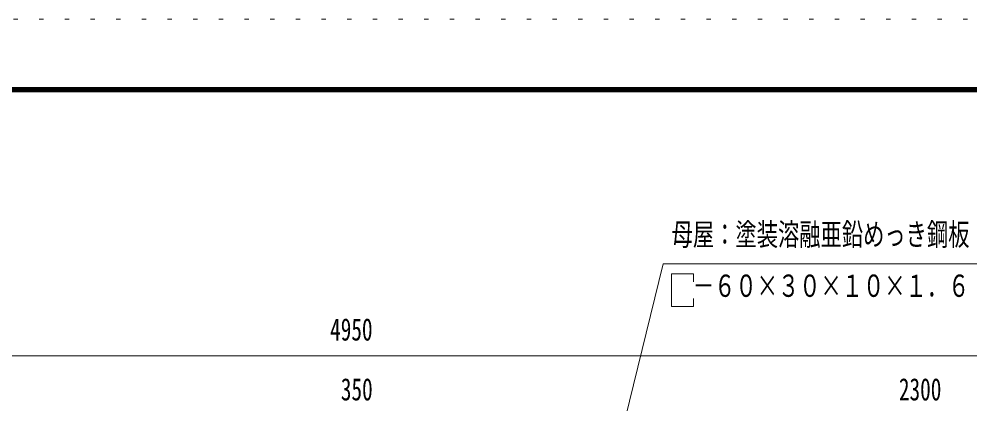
# Model space of a CAD drawing. Units: millimetres, scale not verified. Extents: x -35377 to 35394, y -16800 to 16800.
# Drawn here: x 19125 to 28018, y 13201 to 16800 of the extents above; entities that cross this region are included whole.
import ezdxf
from ezdxf.enums import TextEntityAlignment as Align

# ---------------------------------------------------------------- set-up
doc = ezdxf.new("R2010")
doc.units = ezdxf.units.MM
doc.header["$LTSCALE"] = 80
doc.linetypes.add('USER4', pattern=[3, 0.5, -2.5])
for name, color, linetype, lineweight in [('0-A_2-52DIM', 3, 'Continuous', 18), ('0-C_F-F1PAPER', 5, 'Continuous', 18), ('0-D_F-E_J_ADD', 5, 'USER4', 18)]:
    doc.layers.add(name, color=color, linetype=linetype, lineweight=lineweight)
doc.styles.add('ＭＳ ゴシック', font='')
doc.styles.get('ＭＳ ゴシック').set_extended_font_data('MS Gothic')

msp = doc.modelspace()

# ---------------------------------------------------------------- linework, layer by layer
at = {"layer": '0-A_2-52DIM'}
for p, q in [((25433.98, 14343.3), (25433.98, 14418.19)), ((32247.93, 13651.94), (12447.93, 13651.94))]:
    msp.add_line(p, q, dxfattribs=at)
for points in [[(24360.58, 11295.97), (25147.93, 14511.89), (28587.93, 14511.89)], [(25433.98, 14418.19), (25227.93, 14418.19), (25227.93, 14111.89), (25433.98, 14111.89), (25433.98, 14186.81)]]:
    msp.add_lwpolyline(points, dxfattribs=at)
at = {"layer": '0-C_F-F1PAPER'}
for points in [[(34593.96, -16000), (-11326.04, -16000), (-11326.04, 16160), (34593.96, 16160)], [(34589.95, -15996), (-11322.04, -15996), (-11322.04, 16156), (34589.95, 16156)], [(34585.96, -15992), (34585.96, 16152), (-11318.04, 16152), (-11318.04, -15992)], [(34581.95, -15988), (-11314.04, -15988), (-11314.04, 16148), (34581.95, 16148)], [(34577.96, -15984), (34577.96, 16144), (-11310.04, 16144), (-11310.04, -15984)], [(34573.96, -15980), (-11306.04, -15980), (-11306.04, 16140), (34573.96, 16140)], [(34569.95, -15976), (34569.95, 16136), (-11302.04, 16136), (-11302.04, -15976)], [(34565.96, -15972), (-11298.04, -15972), (-11298.04, 16132), (34565.96, 16132)], [(34561.95, -15968), (-11294.04, -15968), (-11294.04, 16128), (34561.95, 16128)], [(34557.96, -15964), (-11290.04, -15964), (-11290.04, 16124), (34557.96, 16124)], [(34553.96, -15960), (34553.96, 16120), (-11286.04, 16120), (-11286.04, -15960)]]:
    msp.add_lwpolyline(points, close=True, dxfattribs=at)
at = {"layer": '0-D_F-E_J_ADD'}
msp.add_lwpolyline([(35393.96, -16800), (-12126.04, -16800), (-12126.04, 16800), (35393.96, 16800)], close=True, dxfattribs=at)

# ---------------------------------------------------------------- texts
at = {"layer": '0-A_2-52DIM', "color": 7, "style": 'ＭＳ ゴシック', "width": 0.7}
for s, p in [('母屋：塗装溶融亜鉛めっき鋼板', (25227.93, 14620.32)), ('\u3000－６０×３０×１０×１．６', (25227.93, 14140.32)), ('4950', (22034.4, 13731.94)), ('350', (22134.7, 13171.94)), ('2300', (27353.63, 13171.94))]:
    msp.add_text(s, height=208.4, dxfattribs=at).set_placement(p, align=Align.BOTTOM_LEFT)

doc.saveas('drawing.dxf')
